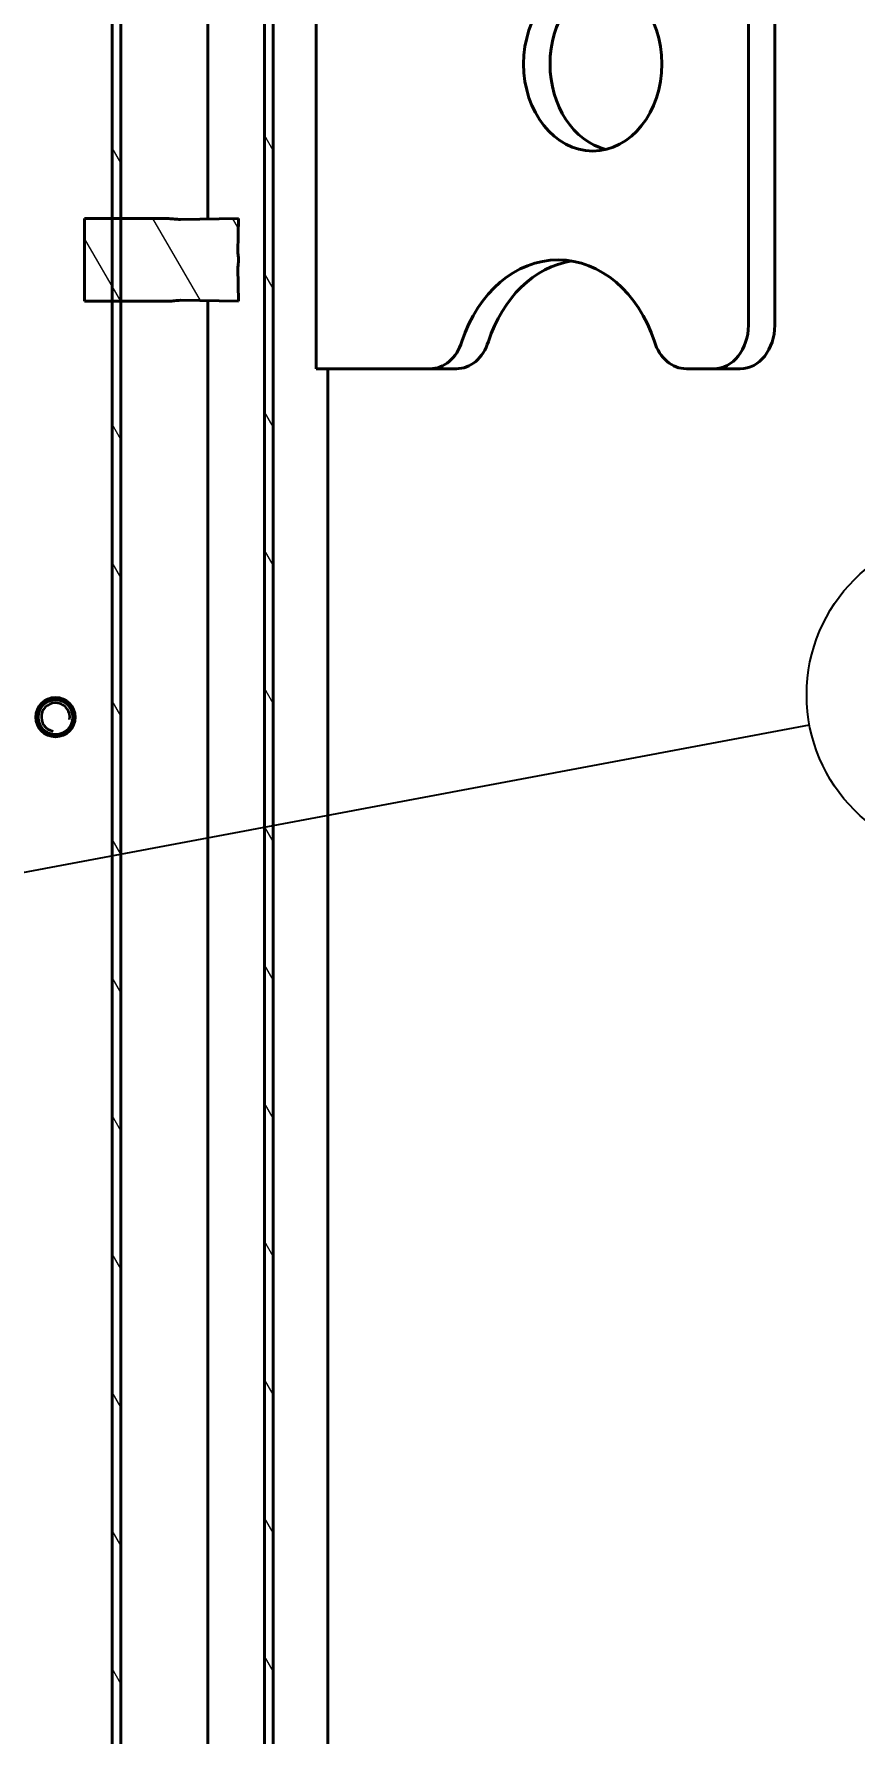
# Model space of a CAD drawing. Header units: millimetres. Extents: x 0 to 5945, y 0 to 4205.
# Drawn here: x 1966.8 to 2155.3, y 389.1 to 779.5 of the extents above; entities that cross this region are included whole.
import ezdxf

# ---------------------------------------------------------------- set-up
doc = ezdxf.new("R2010")
doc.units = ezdxf.units.MM
doc.header["$LTSCALE"] = 5
for name, color, linetype, lineweight in [('가시적인 것(ISO)', 3, 'Continuous', 40), ('가시적인 좁은 것(ISO)', 3, 'Continuous', 35), ('기호(ISO)', 5, 'Continuous', 25), ('해치(ISO)', 7, 'Continuous', 18)]:
    doc.layers.add(name, color=color, linetype=linetype, lineweight=lineweight)
doc.styles.add('부품번호텍스트_PSTEK_POSCO', font='isocp.shx')
pattern_1 = [(120.0002, (0, 0), (-13.74813, -7.93754), [])]

# ---------------------------------------------------------------- blocks, each defined once
blk = doc.blocks.new('품번기호10')
at = {"layer": '기호(ISO)', "color": 7}
for p, q in [((372.604, 113.586), (428.983, 124.166)), ((372.512, 114.077), (370.147, 113.125)), ((372.697, 113.094), (372.512, 114.077)), ((372.604, 113.586), (370.147, 113.125)), ((370.147, 113.125), (372.697, 113.094))]:
    blk.add_line(p, q, dxfattribs=at)
at = {"layer": '기호(ISO)', "color": 7, "flags": 128}
blk.add_lwpolyline([(372.512, 114.077), (370.147, 113.125)], dxfattribs=at)
at = {"layer": '기호(ISO)'}
blk.add_circle((436.347, 125.548), 7.5, dxfattribs=at)
at = {"layer": '기호(ISO)', "color": 7}
blk.add_solid([(372.512, 114.077), (370.147, 113.125), (372.697, 113.094), (372.512, 114.077)], dxfattribs=at)
at = {"layer": '기호(ISO)', "color": 7, "insert": (436.347, 125.554), "char_height": 5, "attachment_point": 5, "style": '부품번호텍스트_PSTEK_POSCO'}
blk.add_mtext('7', dxfattribs=at)

msp = doc.modelspace()

# ---------------------------------------------------------------- hatches: boundary and pattern name
at = {"layer": '해치(ISO)'}
h = msp.add_hatch(dxfattribs=at)
h.set_pattern_fill('ANSI31', color=256, scale=127, angle=75.00018, style=0)
h.set_pattern_definition(pattern_1)
h.paths.add_polyline_path([(1986.737, 792.623), (1526.737, 792.623), (1526.737, 192.623), (1986.737, 192.623), (1986.737, 248.123), (1986.737, 267.123), (1986.737, 718.123), (1986.737, 737.123)])
h.paths.add_polyline_path([(1528.737, 194.623), (1528.737, 790.623), (1984.737, 790.623), (1984.737, 737.123), (1984.737, 718.123), (1984.737, 267.123), (1984.737, 248.123), (1984.737, 194.623)], flags=0)
h.paths.add_polyline_path([(2019.737, 183.345), (2021.737, 183.345), (2021.737, 827.623), (1491.737, 827.623), (1491.737, 767.623), (1491.737, 707.623), (1491.737, 277.623), (1491.737, 217.623), (1491.737, 183.345), (1493.737, 183.345), (1493.737, 825.623), (2019.737, 825.623)])
h = msp.add_hatch(dxfattribs=at)
h.set_pattern_fill('ANSI31', color=256, scale=127, angle=75.00018, style=0)
h.set_pattern_definition(pattern_1)
edge = h.paths.add_edge_path()
edge.add_line((1978.92, 718.123), (1984.737, 718.123))
edge.add_line((1984.737, 718.123), (1986.737, 718.123))
edge.add_line((1986.737, 718.123), (1997.738, 718.123))
edge.add_spline(control_points=[(1997.738, 718.123), (1998.187, 718.164), (1998.636, 718.205), (1999.531, 718.282), (1999.981, 718.317), (2000.428, 718.346)], knot_values=[-0.2697568, -0.2697568, -0.2697568, -0.2697568, -0.1345768, -0.1345768, 0, 0, 0, 0], degree=3, periodic=0)
edge.add_line((2000.428, 718.346), (2013.723, 718.149))
edge.add_line((2013.723, 718.149), (2013.612, 725.764))
edge.add_spline(control_points=[(2013.612, 725.764), (2013.636, 726.107), (2013.668, 726.443), (2013.715, 726.9), (2013.728, 727.031), (2013.738, 727.123)], knot_values=[-0.1134746, -0.1134746, -0.1134746, -0.1134746, -0.0277442, -0.0277442, 0, 0, 0, 0], degree=3, periodic=0)
edge.add_line((2013.738, 727.123), (2013.738, 728.123))
edge.add_spline(control_points=[(2013.738, 728.123), (2013.728, 728.215), (2013.715, 728.347), (2013.692, 728.572), (2013.681, 728.684), (2013.648, 729.026), (2013.628, 729.253), (2013.612, 729.482)], knot_values=[-0.1365787, -0.1365787, -0.1365787, -0.1365787, -0.1028206, -0.1028206, -0.0688741, -0.0688741, 0, 0, 0, 0], degree=3, periodic=0)
edge.add_line((2013.612, 729.482), (2013.723, 737.097))
edge.add_line((2013.723, 737.097), (2000.428, 736.9))
edge.add_spline(control_points=[(2000.428, 736.9), (1999.979, 736.929), (1999.527, 736.965), (1998.632, 737.041), (1998.185, 737.082), (1997.738, 737.123)], knot_values=[-0.2698004, -0.2698004, -0.2698004, -0.2698004, -0.1345916, -0.1345916, 0, 0, 0, 0], degree=3, periodic=0)
edge.add_line((1997.738, 737.123), (1986.737, 737.123))
edge.add_line((1986.737, 737.123), (1984.737, 737.123))
edge.add_line((1984.737, 737.123), (1978.92, 737.123))
edge.add_ellipse((1978.92, 732.123), major_axis=(-5.312, 0), ratio=0.9412627, start_angle=270, end_angle=275.30652)
edge.add_line((1978.429, 737.102), (1978.429, 718.144))
edge.add_ellipse((1978.92, 723.123), major_axis=(-5.312, 0), ratio=0.9412627, start_angle=84.69348, end_angle=90)

# ---------------------------------------------------------------- linework, layer by layer
at = {"layer": '가시적인 것(ISO)'}
for p, q in [((2019.737, 825.623), (2019.737, 183.345)), ((2021.737, 183.345), (2021.737, 827.623)), ((2006.737, 812.623), (2006.737, 736.993)), ((2031.562, 702.623), (2031.562, 812.623)), ((1986.737, 192.623), (1986.737, 792.623)), ((2130.85, 792.623), (2130.85, 712.623)), ((2136.925, 712.623), (2136.925, 792.623)), ((1984.737, 790.623), (1984.737, 194.623)), ((1978.429, 737.102), (1978.429, 718.144)), ((1978.92, 737.123), (1978.88, 737.123)), ((1997.738, 737.123), (1978.92, 737.123)), ((2013.723, 737.097), (2000.428, 736.9)), ((2013.612, 729.482), (2013.723, 737.097)), ((2013.738, 727.123), (2013.738, 728.123)), ((2013.738, 728.123), (2013.738, 728.123)), ((2013.738, 728.123), (2013.738, 727.123)), ((2013.738, 727.123), (2013.738, 727.123)), ((2013.723, 718.149), (2013.612, 725.764)), ((2000.428, 718.346), (2013.723, 718.149)), ((1978.88, 718.123), (1978.92, 718.123)), ((1978.92, 718.123), (1997.738, 718.123)), ((2006.737, 718.253), (2006.737, 266.993)), ((2057.71, 702.623), (2031.562, 702.623)), ((2034.237, 311.623), (2034.237, 702.623)), ((2057.71, 702.623), (2063.785, 702.623)), ((2122.907, 702.623), (2116.617, 702.623)), ((2122.907, 702.623), (2128.982, 702.623))]:
    msp.add_line(p, q, dxfattribs=at)
for radius in [4.5, 4]:
    msp.add_circle((1971.737, 622.623), radius, dxfattribs=at)
msp.add_ellipse((2095.106, 772.623), major_axis=(0, 20), ratio=0.7943003, dxfattribs=at)
for centre, major_axis, ratio, start_param, end_param in [((2101.181, 772.623), (0, 20), 0.7943003, 0.1923988, 2.9491938), ((1978.92, 732.123), (-5.312, 0), 0.9412627, 4.712389, 4.8050051), ((2087.163, 697.623), (0, 30), 0.7943003, 5.0967858, 7.4695849), ((2093.238, 697.623), (0, 30), 0.7943003, 0.1278238, 1.1863996), ((1978.92, 723.123), (-5.312, 0), 0.9412627, 1.4781802, 1.5707963), ((2122.907, 712.623), (0, -10), 0.7943003, 0, 1.5707963), ((2128.982, 712.623), (0, -10), 0.7943003, 0, 1.5707963), ((2057.71, 712.623), (0, -10), 0.7943003, 0, 1.1863996), ((2063.785, 712.623), (0, -10), 0.7943003, 0, 1.1863996), ((2116.617, 712.623), (0, -10), 0.7943003, 5.0967858, 6.2831853)]:
    msp.add_ellipse(centre, major_axis=major_axis, ratio=ratio, start_param=start_param, end_param=end_param, dxfattribs=at)
for points in [[(1978.88, 737.123), (1978.729, 737.123), (1978.578, 737.116), (1978.429, 737.102)], [(1978.429, 718.144), (1978.578, 718.13), (1978.729, 718.123), (1978.88, 718.123)]]:
    msp.add_open_spline(points, degree=3, dxfattribs=at)
for points, knots in [([(2000.428, 736.9), (1999.979, 736.929), (1999.527, 736.965), (1998.632, 737.041), (1998.185, 737.082), (1997.738, 737.123)], [-0.26980045, -0.26980045, -0.26980045, -0.26980045, -0.13459157, -0.13459157, 0, 0, 0, 0]), ([(2013.738, 728.123), (2013.728, 728.215), (2013.715, 728.347), (2013.692, 728.572), (2013.681, 728.684), (2013.648, 729.026), (2013.628, 729.253), (2013.612, 729.482)], [-0.13657866, -0.13657866, -0.13657866, -0.13657866, -0.10282063, -0.10282063, -0.06887408, -0.06887408, 0, 0, 0, 0]), ([(2013.612, 725.764), (2013.636, 726.107), (2013.668, 726.443), (2013.715, 726.9), (2013.728, 727.031), (2013.738, 727.123)], [-0.11347463, -0.11347463, -0.11347463, -0.11347463, -0.02774417, -0.02774417, 0, 0, 0, 0]), ([(1997.738, 718.123), (1998.187, 718.164), (1998.636, 718.205), (1999.531, 718.282), (1999.981, 718.317), (2000.428, 718.346)], [-0.26975677, -0.26975677, -0.26975677, -0.26975677, -0.13457684, -0.13457684, 0, 0, 0, 0])]:
    msp.add_open_spline(points, degree=3, knots=knots, dxfattribs=at)
at = {"layer": '가시적인 좁은 것(ISO)'}
msp.add_arc((1971.737, 622.623), 3.256, 350, 260, dxfattribs=at)

# ---------------------------------------------------------------- block references
at = {"layer": '기호(ISO)', "xscale": 5, "yscale": 5, "zscale": 5}
msp.add_blockref('품번기호10', (0, 0), dxfattribs=at)

doc.saveas('drawing.dxf')
